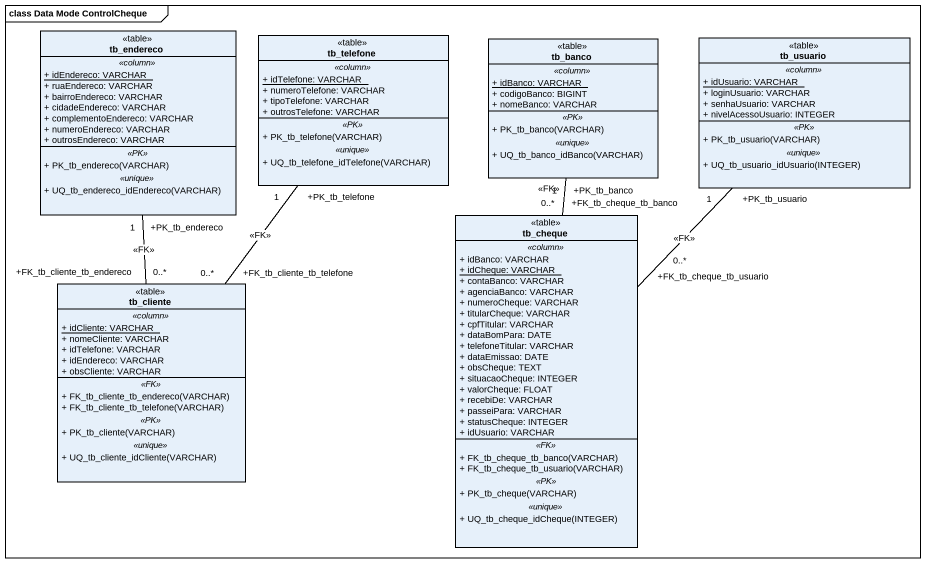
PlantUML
@startuml
mainframe class Data Mode ControlCheque
hide circle
hide empty members
skinparam classAttributeIconSize 0
class tb_endereco <<table>> {
  .. <<column>> ..
  {static} + idEndereco: VARCHAR
  + ruaEndereco: VARCHAR
  + bairroEndereco: VARCHAR
  + cidadeEndereco: VARCHAR
  + complementoEndereco: VARCHAR
  + numeroEndereco: VARCHAR
  + outrosEndereco: VARCHAR
  .. <<PK>> ..
  + PK_tb_endereco(VARCHAR)
  .. <<unique>> ..
  + UQ_tb_endereco_idEndereco(VARCHAR)
}
class tb_telefone <<table>> {
  .. <<column>> ..
  {static} + idTelefone: VARCHAR
  + numeroTelefone: VARCHAR
  + tipoTelefone: VARCHAR
  + outrosTelefone: VARCHAR
  .. <<PK>> ..
  + PK_tb_telefone(VARCHAR)
  .. <<unique>> ..
  + UQ_tb_telefone_idTelefone(VARCHAR)
}
class tb_banco <<table>> {
  .. <<column>> ..
  {static} + idBanco: VARCHAR
  + codigoBanco: BIGINT
  + nomeBanco: VARCHAR
  .. <<PK>> ..
  + PK_tb_banco(VARCHAR)
  .. <<unique>> ..
  + UQ_tb_banco_idBanco(VARCHAR)
}
class tb_usuario <<table>> {
  .. <<column>> ..
  {static} + idUsuario: VARCHAR
  + loginUsuario: VARCHAR
  + senhaUsuario: VARCHAR
  + nivelAcessoUsuario: INTEGER
  .. <<PK>> ..
  + PK_tb_usuario(VARCHAR)
  .. <<unique>> ..
  + UQ_tb_usuario_idUsuario(INTEGER)
}
class tb_cheque <<table>> {
  .. <<column>> ..
  + idBanco: VARCHAR
  {static} + idCheque: VARCHAR
  + contaBanco: VARCHAR
  + agenciaBanco: VARCHAR
  + numeroCheque: VARCHAR
  + titularCheque: VARCHAR
  + cpfTitular: VARCHAR
  + dataBomPara: DATE
  + telefoneTitular: VARCHAR
  + dataEmissao: DATE
  + obsCheque: TEXT
  + situacaoCheque: INTEGER
  + valorCheque: FLOAT
  + recebiDe: VARCHAR
  + passeiPara: VARCHAR
  + statusCheque: INTEGER
  + idUsuario: VARCHAR
  .. <<FK>> ..
  + FK_tb_cheque_tb_banco(VARCHAR)
  + FK_tb_cheque_tb_usuario(VARCHAR)
  .. <<PK>> ..
  + PK_tb_cheque(VARCHAR)
  .. <<unique>> ..
  + UQ_tb_cheque_idCheque(INTEGER)
}
class tb_cliente <<table>> {
  .. <<column>> ..
  {static} + idCliente: VARCHAR
  + nomeCliente: VARCHAR
  + idTelefone: VARCHAR
  + idEndereco: VARCHAR
  + obsCliente: VARCHAR
  .. <<FK>> ..
  + FK_tb_cliente_tb_endereco(VARCHAR)
  + FK_tb_cliente_tb_telefone(VARCHAR)
  .. <<PK>> ..
  + PK_tb_cliente(VARCHAR)
  .. <<unique>> ..
  + UQ_tb_cliente_idCliente(VARCHAR)
}
tb_cheque "+FK_tb_cheque_tb_banco\n0..*" -up- "+PK_tb_banco\n1" tb_banco : <<FK>>
tb_cheque "+FK_tb_cheque_tb_usuario\n0..*" -up- "+PK_tb_usuario\n1" tb_usuario : <<FK>>
tb_cliente "+FK_tb_cliente_tb_endereco\n0..*" -up- "+PK_tb_endereco\n1" tb_endereco : <<FK>>
tb_cliente "+FK_tb_cliente_tb_telefone\n0..*" -up- "+PK_tb_telefone\n1" tb_telefone : <<FK>>
@enduml
